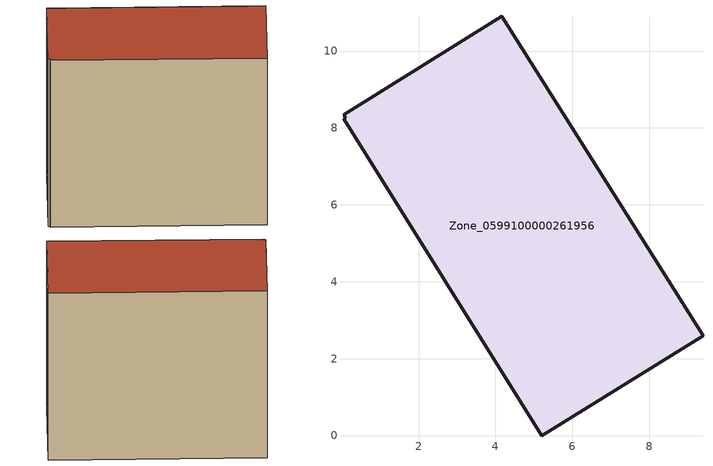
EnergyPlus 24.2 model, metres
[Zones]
Zone_0599100000261956
 floor ground (C_G): 5.21,0 0.05,8.24 0.11,8.27 0.06,8.35 4.16,10.9 9.4,2.59 z0
 wall outside (C_F): 9.4,2.59 4.16,10.9 0.06,8.35 0.11,8.27 0.05,8.24 5.21,0 9.4,2.59 z0:8.48
 roof outside (C_R): 0.05,8.24 5.21,0 9.4,2.59 4.16,10.9 0.06,8.35 0.11,8.27 z8.48
[BUILDING]
Pand.0599100000261956: North Axis=0; Terrain=City; Loads Convergence Tolerance Value=0.04; Temperature Convergence Tolerance Value=0.4; Solar Distribution=FullExterior; Maximum Number of Warmup Days=25; Minimum Number of Warmup Days=1
[Site:Location]
Rotterdam.The.Hague.AP_ZH_NLD Design_Conditions: Latitude=51.96; Longitude=4.45; Time Zone=1; Elevation=-4.5
[SITE:GROUNDTEMPERATURE:BUILDINGSURFACE]
18, 18, 18, 18, 18, 18, 18, 18, 18, 18, 18, 18
[MATERIAL] Thermal Absorptance=0.9; Solar Absorptance=0.7; Visible Absorptance=0.7
Name | Roughness | Thickness | Conductivity | Density | Specific Heat
G.TI.1975-1991 | MediumSmooth | 0.15 | 0.288461 | 540 | 1210
F.TI.1975-1991 | Rough | 0.3 | 0.230769 | 1920 | 840
R.TI.1975-1991 | MediumRough | 0.2 | 0.153846 | 1500 | 1000
[CONSTRUCTION]
C_G: G.TI.1975-1991
C_F: F.TI.1975-1991
C_R: R.TI.1975-1991
[ZONE]
Zone_0599100000261956: Type=1; Multiplier=1; Ceiling Height=Autocalculate; Volume=Autocalculate; Floor Area=autocalculate; Part of Total Floor Area=Yes
[ZONEINFILTRATION:DESIGNFLOWRATE]
Infil_Zone_0599100000261956: Zone or ZoneList or Space or SpaceList=Zone_0599100000261956; Schedule=AlwaysOn; Design Flow Rate Calculation Method=Flow/Area; Flow Rate per Floor Area=0.003; Constant Term Coefficient=1; Temperature Term Coefficient=0; Velocity Term Coefficient=0; Velocity Squared Term Coefficient=0
[HVACTEMPLATE:ZONE:IDEALLOADSAIRSYSTEM]
Zone_0599100000261956: Maximum Heating Supply Air Temperature=50; Minimum Cooling Supply Air Temperature=13; Maximum Heating Supply Air Humidity Ratio=0.0156; Minimum Cooling Supply Air Humidity Ratio=0.0077; Heating Limit=NoLimit; Cooling Limit=NoLimit; Dehumidification Control Type=ConstantSensibleHeatRatio; Cooling Sensible Heat Ratio=0.7; Dehumidification Setpoint=60; Humidification Control Type=None; Humidification Setpoint=30; Outdoor Air Method=None; Outdoor Air Flow Rate per Person=0.00944; Outdoor Air Flow Rate per Zone Floor Area=0; Outdoor Air Flow Rate per Zone=0; Demand Controlled Ventilation Type=None; Outdoor Air Economizer Type=NoEconomizer; Heat Recovery Type=None; Sensible Heat Recovery Effectiveness=0.7; Latent Heat Recovery Effectiveness=0.65
[ZONECONTROL:THERMOSTAT]
ThermostatControl_Zone_0599100000261956: Zone or ZoneList=Zone_0599100000261956; Control Type Schedule=DualSetpointControlType; Control 1=Thermostat_Zone_0599100000261956; Temperature Difference Between Cutout And Setpoint=0
[THERMOSTATSETPOINT:DUALSETPOINT]
Thermostat_Zone_0599100000261956: Heating Setpoint Temperature Schedule=HeatingSetpoint_Zone_0599100000261956; Cooling Setpoint Temperature Schedule=CoolingSetpoint_Zone_0599100000261956
[SCHEDULE:COMPACT]
HeatingSetpoint_Zone_0599100000261956: Through: 12/31, For: AllDays, Until: 24:00, 21
CoolingSetpoint_Zone_0599100000261956: Through: 12/31, For: AllDays, Until: 24:00, 24
DualSetpointControlType: Through: 12/31, For: AllDays, Until: 24:00, 4
AlwaysOn: Through: 12/31, For: AllDays, Until: 24:00, 1
